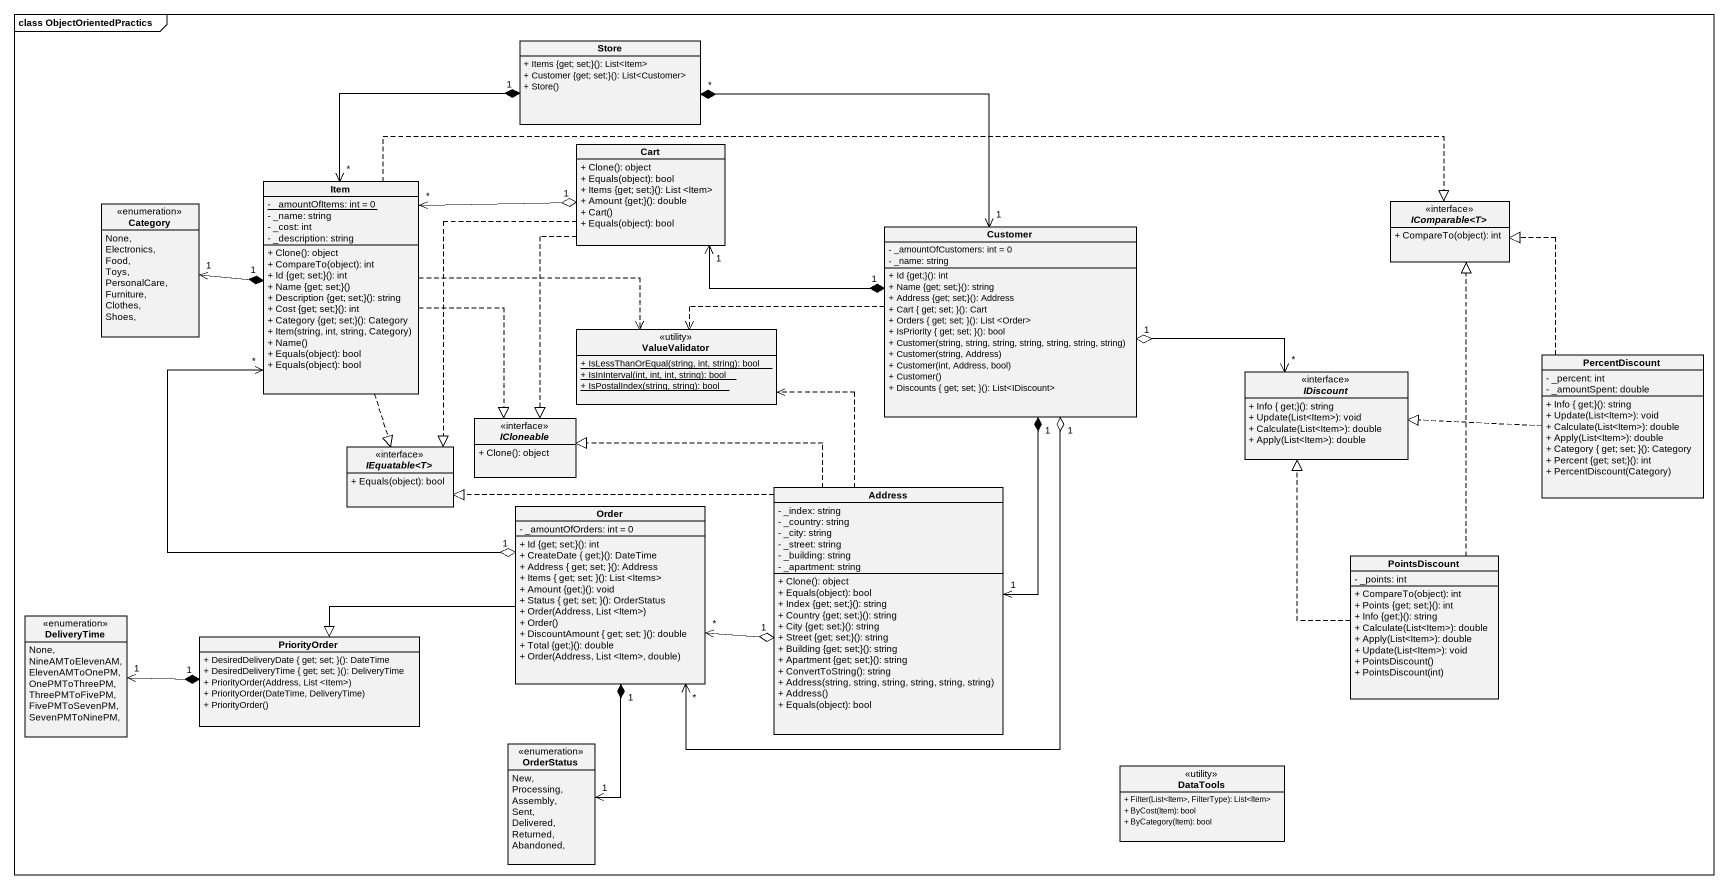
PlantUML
@startuml
mainframe class ObjectOrientedPractics
hide circle
hide empty members
skinparam classAttributeIconSize 0
class Store {
  + Items {get; set;}(): List<Item>
  + Customer {get; set;}(): List<Customer>
  + Store()
}
class Cart {
  + Clone(): object
  + Equals(object): bool
  + Items {get; set;}(): List <Item>
  + Amount {get;}(): double
  + Cart()
  + Equals(object): bool
}
enum Category {
  None,
  Electronics,
  Food,
  Toys,
  PersonalCare,
  Furniture,
  Clothes,
  Shoes,
}
class Item {
  {static} - _amountOfItems: int = 0
  - _name: string
  - _cost: int
  - _description: string
  + Clone(): object
  + CompareTo(object): int
  + Id {get; set;}(): int
  + Name {get; set;}()
  + Description {get; set;}(): string
  + Cost {get; set;}(): int
  + Category {get; set;}(): Category
  + Item(string, int, string, Category)
  + Name()
  + Equals(object): bool
  + Equals(object): bool
}
interface "IComparable<T>" as IComparable_T {
  + CompareTo(object): int
}
class Customer {
  - _amountOfCustomers: int = 0
  - _name: string
  + Id {get;}(): int
  + Name {get; set;}(): string
  + Address {get; set;}(): Address
  + Cart { get; set; }(): Cart
  + Orders { get; set; }(): List <Order>
  + IsPriority { get; set; }(): bool
  + Customer(string, string, string, string, string, string, string)
  + Customer(string, Address)
  + Customer(int, Address, bool)
  + Customer()
  + Discounts { get; set; }(): List<IDiscount>
}
class ValueValidator <<utility>> {
  {static} + IsLessThanOrEqual(string, int, string): bool
  {static} + IsInInterval(int, int, int, string): bool
  {static} + IsPostalIndex(string, string): bool
}
interface IDiscount {
  + Info { get;}(): string
  + Update(List<Item>): void
  + Calculate(List<Item>): double
  + Apply(List<Item>): double
}
class PercentDiscount {
  - _percent: int
  - _amountSpent: double
  + Info { get;}(): string
  + Update(List<Item>): void
  + Calculate(List<Item>): double
  + Apply(List<Item>): double
  + Category { get; set; }(): Category
  + Percent {get; set;}(): int
  + PercentDiscount(Category)
}
interface ICloneable {
  + Clone(): object
}
interface "IEquatable<T>" as IEquatable_T {
  + Equals(object): bool
}
class Address {
  - _index: string
  - _country: string
  - _city: string
  - _street: string
  - _building: string
  - _apartment: string
  + Clone(): object
  + Equals(object): bool
  + Index {get; set;}(): string
  + Country {get; set;}(): string
  + City {get; set;}(): string
  + Street {get; set;}(): string
  + Building {get; set;}(): string
  + Apartment {get; set;}(): string
  + ConvertToString(): string
  + Address(string, string, string, string, string, string)
  + Address()
  + Equals(object): bool
}
class Order {
  - _amountOfOrders: int = 0
  + Id {get; set;}(): int
  + CreateDate { get;}(): DateTime
  + Address { get; set; }(): Address
  + Items { get; set; }(): List <Items>
  + Amount {get;}(): void
  + Status { get; set; }(): OrderStatus
  + Order(Address, List <Item>)
  + Order()
  + DiscountAmount { get; set; }(): double
  + Total {get;}(): double
  + Order(Address, List <Item>, double)
}
class PointsDiscount {
  - _points: int
  + CompareTo(object): int
  + Points {get; set;}(): int
  + Info {get;}(): string
  + Calculate(List<Item>): double
  + Apply(List<Item>): double
  + Update(List<Item>): void
  + PointsDiscount()
  + PointsDiscount(int)
}
enum DeliveryTime {
  None,
  NineAMToElevenAM,
  ElevenAMToOnePM,
  OnePMToThreePM,
  ThreePMToFivePM,
  FivePMToSevenPM,
  SevenPMToNinePM,
}
class PriorityOrder {
  + DesiredDeliveryDate { get; set; }(): DateTime
  + DesiredDeliveryTime { get; set; }(): DeliveryTime
  + PriorityOrder(Address, List <Item>)
  + PriorityOrder(DateTime, DeliveryTime)
  + PriorityOrder()
}
enum OrderStatus {
  New,
  Processing,
  Assembly,
  Sent,
  Delivered,
  Returned,
  Abandoned,
}
class DataTools <<utility>> {
  + Filter(List<Item>, FilterType): List<Item>
  + ByCost(Item): bool
  + ByCategory(Item): bool
}
Cart "1" <-right-* "1" Customer
Cart ..|> ICloneable
Cart ..|> IEquatable_T
Category "1" <-right-* "1" Item
Item "*" <-up-* "1" Store
Item "*" <-right-o "1" Cart
Item .right.|> IComparable_T
Item .right.> ValueValidator
Item ..|> ICloneable
Item ..|> IEquatable_T
Item "*" <--o "1" Order
Customer "1" <-left-* "*" Store
Customer .left.> ValueValidator
IDiscount "*" <-left-o "1" Customer
PercentDiscount .up.|> IComparable_T
PercentDiscount .left.|> IDiscount
Address "1" <-up-* "1" Customer
Address .up.> ValueValidator
Address .left.|> ICloneable
Address .left.|> IEquatable_T
Order "*" <-up-o "1" Customer
Order "*" <-right-o "1" Address
Order -left-|> PriorityOrder
PointsDiscount .up.|> IComparable_T
PointsDiscount .up.|> IDiscount
DeliveryTime "1" <-right-* "1" PriorityOrder
OrderStatus "1" <-up-* "1" Order
@enduml
